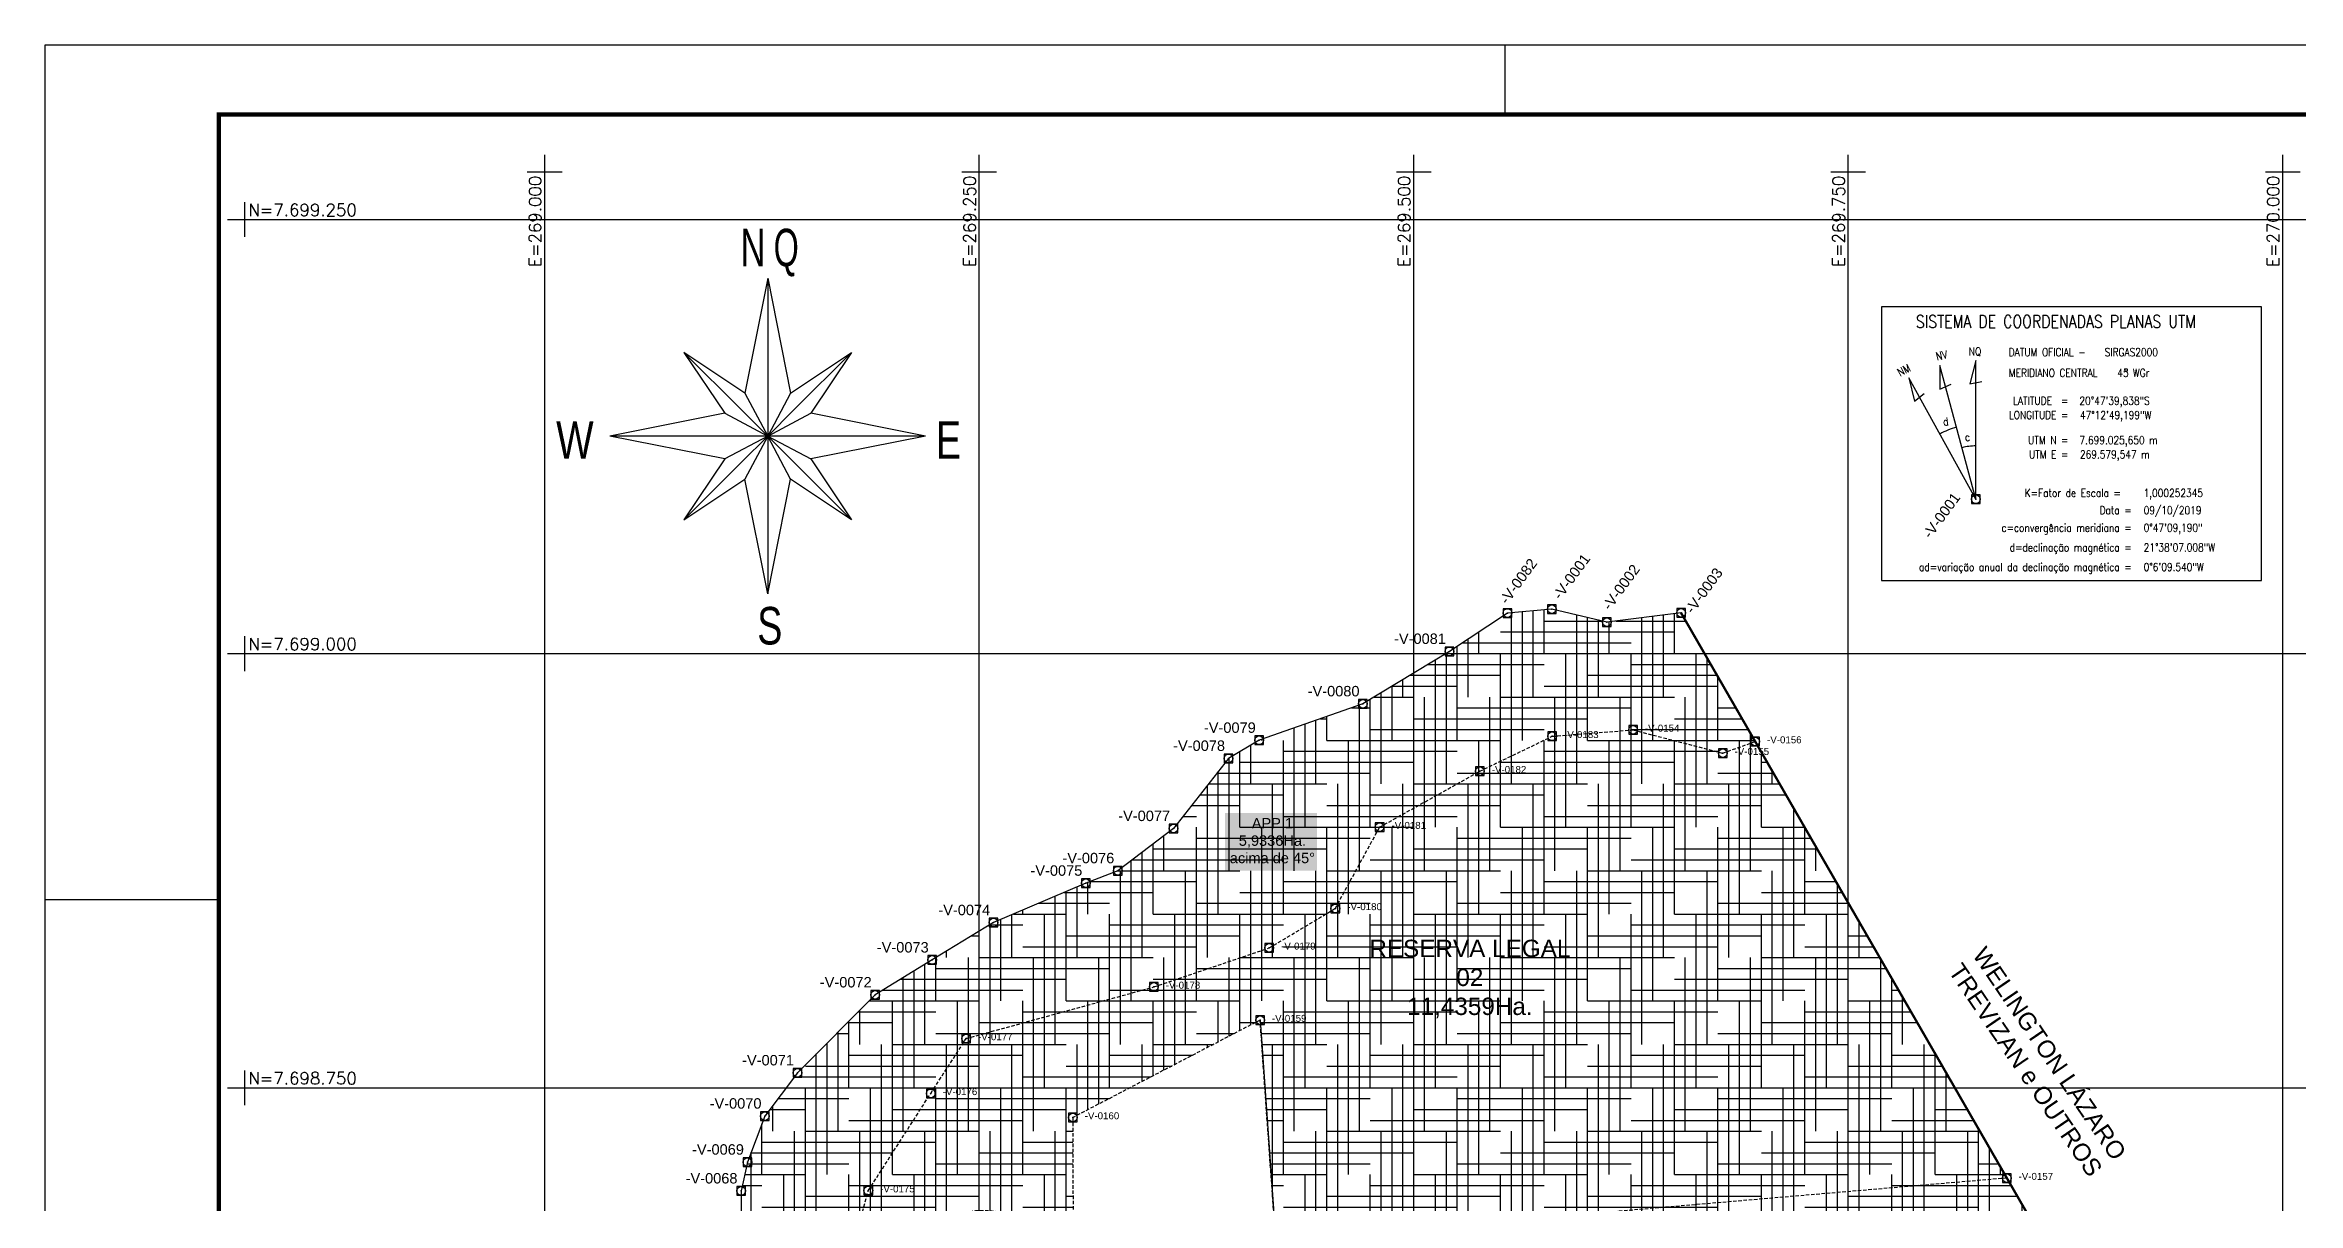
# Model space of a CAD drawing. Extents: x 268713 to 273051, y 7697670 to 7699350.
# Drawn here: x 268713 to 270009, y 7698684 to 7699350 of the extents above; entities that cross this region are included whole.
import ezdxf
from ezdxf.enums import TextEntityAlignment as Align

# ---------------------------------------------------------------- set-up
doc = ezdxf.new("R2010")
doc.units = 0
doc.header["$LTSCALE"] = 40
doc.header["$MEASUREMENT"] = 0
doc.header["$PDMODE"] = 96
doc.header["$PDSIZE"] = 5
doc.linetypes.add('HIDDEN', pattern=[0.375, 0.25, -0.125])
for name, color, linetype in [('CARIMBO', 7, 'Continuous'), ('CARIMBO_DADOS', 2, 'Continuous'), ('divi', 7, 'Continuous'), ('GRADE', 7, 'Continuous'), ('GRADE-EIXO', 9, 'Continuous'), ('PRENCHIMENTO', 254, 'Continuous'), ('PT_TIPO-V', 7, 'Continuous'), ('TRACKLOGS', 7, 'Continuous')]:
    doc.layers.add(name, color=color, linetype=linetype)
doc.layers.add('pena 02', color=1, linetype='Continuous', lineweight=25)
doc.styles.add('ARIAL', font='arial.ttf')
doc.styles.add('ROMANS', font='romans.shx')
doc.styles.add('SIMPLEX', font='simplex', dxfattribs={"height": 0.2})
doc.styles.get("Standard").update_dxf_attribs({"font": 'arial.ttf'})
doc.styles.add('style1', font='arial.ttf')
doc.linetypes.add('ZIGZAG', pattern='A,0.0001,-0.2,[131,ltypeshp.shx,S=0.2,R=0,X=-0.2,Y=0],-0.4,[131,ltypeshp.shx,S=0.2,R=180,X=0.2,Y=0],-0.2', length=0.8001)

# ---------------------------------------------------------------- blocks, each defined once
blk = doc.blocks.new('NORTEQ_100')
at = {"linetype": 'Continuous'}
for p, q in [((0, 2.103), (-0.304, 0.573)), ((0, 2.103), (0, 0)), ((0, 2.103), (0.304, 0.573)), ((-1.115, 1.115), (-0.349, 0.349)), ((-0.304, 0.573), (-1.115, 1.115)), ((-1.115, 1.115), (-0.573, 0.304)), ((0.304, 0.573), (1.115, 1.115)), ((0.349, 0.349), (1.115, 1.115)), ((1.115, 1.115), (0.573, 0.304)), ((-0.573, 0.304), (-2.103, 0)), ((-0.573, 0.304), (0, 0)), ((-0.349, 0.349), (0, 0)), ((-0.304, 0.573), (0, 0)), ((0.304, 0.573), (0, 0)), ((0.349, 0.349), (0, 0)), ((0, 0), (0.573, 0.304)), ((2.103, 0), (0.573, 0.304)), ((-0.573, -0.304), (-2.103, 0)), ((0, 0), (-2.103, 0)), ((0, 0), (-0.573, -0.304)), ((0, 0), (-0.349, -0.349)), ((0, 0), (-0.304, -0.573)), ((0, 0), (0.349, -0.349)), ((0, 0), (0, -2.103)), ((2.103, 0), (0, 0)), ((0.304, -0.573), (0, 0)), ((0, 0), (0.573, -0.304)), ((2.103, 0), (0.573, -0.304)), ((-0.573, -0.304), (-1.115, -1.115)), ((-0.349, -0.349), (-1.115, -1.115)), ((-1.115, -1.115), (-0.304, -0.573)), ((0, -2.103), (-0.304, -0.573)), ((0, -2.103), (0.304, -0.573)), ((1.115, -1.115), (0.304, -0.573)), ((0.349, -0.349), (1.115, -1.115)), ((0.573, -0.304), (1.115, -1.115))]:
    blk.add_line(p, q, dxfattribs=at)
for s, p, p2 in [('N', (-0.362, 2.263), (-0.029, 2.263)), ('Q', (0.08, 2.263), (0.414, 2.263)), ('W', (-2.818, -0.303), (-2.318, -0.303)), ('E', (2.242, -0.303), (2.576, -0.303)), ('S', (-0.139, -2.778), (0.195, -2.778))]:
    blk.add_text(s, height=0.5, dxfattribs=at).set_placement(p, p2, align=Align.FIT)
blk = doc.blocks.new('A2')
at = {"color": 9}
for p, q in [((210, 420), (210, 410)), ((0, 297), (25, 297))]:
    blk.add_line(p, q, dxfattribs=at)
blk.add_lwpolyline([(0, 0), (0, 420), (594, 420), (594, 0)], close=True, dxfattribs=at)
at = {"color": 7, "const_width": 0.6}
blk.add_lwpolyline([(25, 10), (25, 410), (584, 410), (584, 10)], close=True, dxfattribs=at)
blk = doc.blocks.new('BL-GRADEF')
at = {"layer": 'GRADE', "color": 8}
for p, q in [((-2.5, 0), (2.5, 0)), ((0, -2.5), (0, 2.5))]:
    blk.add_line(p, q, dxfattribs=at)
at = {"layer": 'GRADE', "color": 8, "style": 'ROMANS'}
blk.add_attdef('E-N', text='', height=1.75, dxfattribs=at).set_placement((-0.5, 0.5), align=Align.RIGHT)
blk = doc.blocks.new('BL-GRADEI')
at = {"layer": 'GRADE', "color": 8}
for p, q in [((-2.5, 0), (2.5, 0)), ((0, -2.5), (0, 2.5))]:
    blk.add_line(p, q, dxfattribs=at)
at = {"layer": 'GRADE', "color": 8, "style": 'ROMANS'}
blk.add_attdef('E-N', (0.5, 0.5), '', height=1.75, dxfattribs=at)
blk = doc.blocks.new('BL-SISCOOR')
for radius, start, end in [(10.72, 105, 118.9414), (7.67, 90, 105)]:
    blk.add_arc((13.56, 11.71), radius, start, end)
at = {"layer": 'CARIMBO', "color": 7, "linetype": 'Continuous'}
for p, q in [((0, 39.4), (0, 0)), ((54.63, 39.4), (0, 39.4)), ((54.63, 0), (54.63, 39.4)), ((3.91, 29.17), (4.74, 25.82)), ((13.56, 11.71), (3.91, 29.17)), ((8.4, 30.98), (8.4, 27.53)), ((13.56, 11.71), (8.4, 30.98)), ((13.56, 31.66), (12.67, 28.33)), ((13.56, 11.71), (13.56, 31.66)), ((4.74, 25.82), (6.11, 26.93)), ((8.4, 27.53), (9.99, 28.28)), ((12.67, 28.33), (14.4, 28.63)), ((0, 0), (54.63, 0))]:
    blk.add_line(p, q, dxfattribs=at)
at = {"layer": 'CARIMBO', "color": 7, "linetype": 'Continuous', "style": 'SIMPLEX', "width": 0.827256}
for s, height, p in [('SISTEMA DE COORDENADAS PLANAS UTM', 1.7969, (4.93, 36.39)), ('DATUM OFICIAL - ', 1.15, (18.29, 32.3)), ('MERIDIANO CENTRAL    %%d WGr', 1.15, (18.29, 29.32)), ('K=Fator de Escala = ', 1.15, (20.59, 12.03))]:
    blk.add_text(s, height=height, dxfattribs=at).set_placement(p)
for s, height, rotation, p in [('NV', 1.151, 12.4351, (7.96, 31.67)), ('NQ', 1.151, 0, (12.55, 32.4)), ('NM', 1.151, 28.9414, (2.67, 29.33)), ('d', 1.15, 7.5, (8.91, 22.26)), ('c', 1.15, 7.5, (12.05, 20.03))]:
    blk.add_text(s, height=height, rotation=rotation, dxfattribs=at).set_placement(p)
for s, p in [('LATITUDE  =', (26.87, 25.3)), ('LONGITUDE =', (26.87, 23.25)), ('UTM N =', (26.87, 19.63)), ('UTM E =', (26.87, 17.58)), ('Data =', (35.96, 9.54)), ('c=convergência meridiana =', (35.96, 7.02)), ('d=declinação magnética =', (35.96, 4.19)), ('ad=variação anual da declinação magnética =', (35.96, 1.37))]:
    blk.add_text(s, height=1.15, dxfattribs=at).set_placement(p, align=Align.RIGHT)
at = {"layer": 'CARIMBO_DADOS', "color": 3, "linetype": 'Continuous', "style": 'SIMPLEX', "width": 0.827256}
for tag, p in [('DATUM', (32.08, 32.3)), ('LATITUDE', (28.46, 25.3)), ('LONGITUDE', (28.53, 23.25)), ('UTMN', (28.46, 19.63)), ('UTME', (28.53, 17.58)), ('FATORESCALAK', (37.68, 12.03)), ('DATA', (37.7, 9.54)), ('CM', (37.7, 7.02)), ('DM', (37.7, 4.19)), ('VADM', (37.7, 1.37))]:
    blk.add_attdef(tag, p, '', height=1.15, dxfattribs=at)
blk.add_attdef('MERIDIANO', text='', height=1.15, dxfattribs=at).set_placement((34.72, 29.32), align=Align.CENTER)
blk.add_attdef('PONTO1', text='', height=1.15, dxfattribs=at).set_placement((13.8, 8.94), align=Align.RIGHT)

msp = doc.modelspace()

# ---------------------------------------------------------------- hatches: boundary and pattern name
at = {"layer": 'PRENCHIMENTO', "linetype": 'Continuous', "ltscale": 50}
h = msp.add_hatch(dxfattribs=at)
h.set_pattern_fill('HOUND', color=1, scale=100)
h.paths.add_polyline_path([(269454.9, 7698853.3), (269480.4, 7698900.1), (269538, 7698932.3), (269579.7, 7698952.4), (269626.2, 7698956.1), (269677.8, 7698942.7), (269696.5, 7698949.4), (269653.8, 7699023.5), (269611.1, 7699018.1), (269579.5, 7699025.6), (269553.9, 7699023.4), (269520.5, 7699001.3), (269470.8, 7698971.1), (269411.1, 7698950.1), (269393.4, 7698939.7), (269361.8, 7698899.3), (269329.7, 7698875), (269311.3, 7698867.8), (269258.3, 7698845.1), (269222.9, 7698823.6), (269190.1, 7698803.5), (269145.4, 7698758.6), (269126.7, 7698733.7), (269116.6, 7698707.2), (269113, 7698690.6), (269112.8, 7698658), (269110.3, 7698639.1), (269110.3, 7698612.5), (269105.7, 7698585.2), (269101.4, 7698563.3), (269087.6, 7698509.1), (269075.4, 7698480.7), (269064.4, 7698451.7), (269062.3, 7698430.9), (269062.6, 7698424.5), (269086, 7698436.2), (269152.4, 7698526.1), (269160.4, 7698594.5), (269186.2, 7698690.8), (269222.1, 7698746.8), (269242.5, 7698778.4), (269350.5, 7698808.1), (269416.9, 7698830.6)])
h = msp.add_hatch(dxfattribs=at)
h.set_pattern_fill('HOUND', color=94, scale=100)
h.paths.add_polyline_path([(269696.5, 7698949.4), (269677.8, 7698942.7), (269626.2, 7698956.1), (269579.7, 7698952.4), (269538, 7698932.3), (269480.4, 7698900.1), (269454.9, 7698853.3), (269416.9, 7698830.6), (269350.5, 7698808.1), (269242.5, 7698778.4), (269222.1, 7698746.8), (269186.2, 7698690.8), (269160.4, 7698594.5), (269152.4, 7698526.1), (269251.5, 7698579.3, -3), (269299.9, 7698614.7), (269312.1, 7698598), (269339.8, 7698572.3, -0.097945), (269346.7, 7698562.9), (269359.3, 7698535.5), (269369.7, 7698529.9, -0.141083), (269381.6, 7698518.3), (269393, 7698498.2), (269402.6, 7698484.9), (269383.9, 7698538.4), (269304, 7698661.2), (269303.9, 7698732.9), (269411.6, 7698789), (269420.6, 7698662), (269841.2, 7698698)])
h.paths.add_polyline_path([(269471.7, 7698786.4), (269592.4, 7698786.4), (269592.4, 7698840.4), (269471.7, 7698840.4)], flags=24)
h.paths.add_polyline_path([(269585.5, 7698950.3), (269607.4, 7698950.3), (269607.4, 7698956.5), (269585.5, 7698956.5)], flags=9)
h.paths.add_polyline_path([(269543.8, 7698930.2), (269565.8, 7698930.2), (269565.8, 7698936.3), (269543.8, 7698936.3)], flags=24)
h.paths.add_polyline_path([(269486.2, 7698898), (269508.1, 7698898), (269508.1, 7698904.1), (269486.2, 7698904.1)], flags=24)
h.paths.add_polyline_path([(269460.7, 7698851.2), (269482.7, 7698851.2), (269482.7, 7698857.3), (269460.7, 7698857.3)], flags=24)
h.paths.add_polyline_path([(269422.7, 7698828.5), (269444.7, 7698828.5), (269444.7, 7698834.6), (269422.7, 7698834.6)], flags=24)
h.paths.add_polyline_path([(269356.2, 7698806), (269378.2, 7698806), (269378.2, 7698812.2), (269356.2, 7698812.2)], flags=24)
h.paths.add_polyline_path([(269248.3, 7698776.3), (269270.2, 7698776.3), (269270.2, 7698782.4), (269248.3, 7698782.4)], flags=24)
h.paths.add_polyline_path([(269227.9, 7698744.7), (269249.9, 7698744.7), (269249.9, 7698750.9), (269227.9, 7698750.9)], flags=24)
h.paths.add_polyline_path([(269192, 7698688.7), (269213.9, 7698688.7), (269213.9, 7698694.8), (269192, 7698694.8)], flags=24)
h.paths.add_polyline_path([(269166.1, 7698592.5), (269188.1, 7698592.5), (269188.1, 7698598.6), (269166.1, 7698598.6)], flags=24)
h.paths.add_polyline_path([(269305.7, 7698612.6), (269327.6, 7698612.6), (269327.6, 7698618.7), (269305.7, 7698618.7)], flags=24)
h.paths.add_polyline_path([(269317.9, 7698595.9), (269339.8, 7698595.9), (269339.8, 7698602.1), (269317.9, 7698602.1)], flags=24)
h.paths.add_polyline_path([(269345.6, 7698570.2), (269367.6, 7698570.2), (269367.6, 7698576.3), (269345.6, 7698576.3)], flags=24)
h.paths.add_polyline_path([(269352.5, 7698560.8), (269374.4, 7698560.8), (269374.4, 7698566.9), (269352.5, 7698566.9)], flags=24)
h.paths.add_polyline_path([(269365.1, 7698533.4), (269387, 7698533.4), (269387, 7698539.5), (269365.1, 7698539.5)], flags=24)
h.paths.add_polyline_path([(269375.5, 7698527.8), (269397.4, 7698527.8), (269397.4, 7698534), (269375.5, 7698534)], flags=24)
h.paths.add_polyline_path([(269387.4, 7698516.2), (269409.3, 7698516.2), (269409.3, 7698522.4), (269387.4, 7698522.4)], flags=24)
h.paths.add_polyline_path([(269417.4, 7698787), (269439.3, 7698787), (269439.3, 7698793.1), (269417.4, 7698793.1)], flags=24)
h.paths.add_polyline_path([(269426.3, 7698659.9), (269448.3, 7698659.9), (269448.3, 7698666), (269426.3, 7698666)], flags=25)
h.paths.add_polyline_path([(269683.6, 7698940.6), (269705.5, 7698940.6), (269705.5, 7698946.7), (269683.6, 7698946.7)], flags=24)
at = {"layer": 'PRENCHIMENTO', "linetype": 'HIDDEN', "ltscale": 50}
h = msp.add_hatch(color=8, dxfattribs=at)
h.dxf.hatch_style = 1
h.paths.add_polyline_path([(269391.4, 7698875.1), (269444.3, 7698875.1), (269444.3, 7698908.3), (269391.4, 7698908.3)])
at = {"layer": 'PRENCHIMENTO', "linetype": 'Continuous', "ltscale": 50}
h = msp.add_hatch(dxfattribs=at)
h.set_pattern_fill('HOUND', color=70, scale=100)
h.paths.add_polyline_path([(269863.4, 7698614.3), (269885.8, 7698620.7), (269841.3, 7698698), (269420.6, 7698662), (269440.1, 7698385.8), (269445, 7698377), (269464.5, 7698344), (269484, 7698319), (269514.4, 7698299.1), (269538.9, 7698299.9), (269569.8, 7698298.8), (269607.6, 7698283.7), (269655.2, 7698263.4), (269669.5, 7698303.6), (269706.7, 7698523.5), (269714.4, 7698569.1), (269778.1, 7698586.7), (269796.5, 7698488.7)])
h.paths.add_polyline_path([(269560.4, 7698510.7), (269616.6, 7698510.7), (269616.6, 7698543.1), (269560.4, 7698543.1)], flags=24)
h.paths.add_polyline_path([(269426.3, 7698659.9), (269448.3, 7698659.9), (269448.3, 7698666), (269426.3, 7698666)], flags=24)
h.paths.add_polyline_path([(269869.2, 7698612.2), (269891.1, 7698612.2), (269891.1, 7698618.3), (269869.2, 7698618.3)], flags=9)
h.paths.add_polyline_path([(269445.5, 7698323.7), (269478.4, 7698323.7), (269478.4, 7698332.9), (269445.5, 7698332.9)], flags=25)

# ---------------------------------------------------------------- linework, layer by layer
at = {"linetype": 'ZIGZAG', "ltscale": 0.3}
msp.add_lwpolyline([(269653.8, 7699023.5), (269611.1, 7699018.1), (269579.5, 7699025.6), (269553.9, 7699023.4), (269520.5, 7699001.3), (269470.8, 7698971.1), (269411.1, 7698950.1), (269393.4, 7698939.7), (269361.8, 7698899.3), (269329.7, 7698875), (269311.3, 7698867.8), (269258.3, 7698845.1), (269222.9, 7698823.6), (269190.1, 7698803.5), (269145.4, 7698758.6), (269126.7, 7698733.7), (269116.6, 7698707.2), (269113, 7698690.6), (269112.8, 7698658)], dxfattribs=at)
at = {"color": 5, "linetype": 'HIDDEN', "const_width": 1.36}
msp.add_lwpolyline([(270029.7, 7698486.3), (269955.9, 7698499), (269653.8, 7699023.5)], dxfattribs=at)
at = {"layer": 'GRADE-EIXO', "linetype": 'Continuous', "ltscale": 50}
for p, q in [((269000, 7697725.5), (269000, 7699277.2)), ((269250, 7697725.5), (269250, 7699277.2)), ((269500, 7697725.5), (269500, 7699277.2)), ((269750, 7697884.6), (269750, 7699277.2)), ((270000, 7697971.7), (270000, 7699277.2)), ((268827.5, 7699250), (270031.9, 7699250)), ((268827.5, 7699000), (270031.9, 7699000)), ((268827.5, 7698750), (270031.9, 7698750))]:
    msp.add_line(p, q, dxfattribs=at)
at = {"layer": 'PT_TIPO-V'}
for p in [(269823.4, 7699088.9), (269579.5, 7699025.6), (269553.9, 7699023.4), (269611.1, 7699018.1), (269653.8, 7699023.5), (269520.5, 7699001.3), (269411.1, 7698950.1), (269579.7, 7698952.4), (269626.2, 7698956.1), (269696.5, 7698949.4), (269393.4, 7698939.7), (269677.8, 7698942.7), (269538, 7698932.3), (269361.8, 7698899.3), (269480.4, 7698900.1), (269329.7, 7698875), (269258.3, 7698845.1), (269454.9, 7698853.3), (269222.9, 7698823.6), (269416.9, 7698830.6), (269350.5, 7698808.1), (269190.1, 7698803.5), (269411.6, 7698789), (269242.5, 7698778.4), (269145.4, 7698758.6), (269222.1, 7698746.8), (269303.9, 7698732.9), (269116.6, 7698707.2), (269113, 7698690.6), (269186.2, 7698690.8), (269841.2, 7698698)]:
    msp.add_point(p, dxfattribs=at)
at = {"layer": 'PT_TIPO-V', "color": 1}
for p in [(269579.5, 7699025.6), (269553.9, 7699023.4), (269611.1, 7699018.1), (269653.8, 7699023.5), (269520.5, 7699001.3), (269470.8, 7698971.1), (269470.8, 7698971.1), (269411.1, 7698950.1), (269579.7, 7698952.4), (269626.2, 7698956.1), (269696.5, 7698949.4), (269393.4, 7698939.7), (269677.8, 7698942.7), (269538, 7698932.3), (269361.8, 7698899.3), (269480.4, 7698900.1), (269329.7, 7698875), (269311.3, 7698867.8), (269311.3, 7698867.8), (269258.3, 7698845.1), (269454.9, 7698853.3), (269222.9, 7698823.6), (269416.9, 7698830.6), (269350.5, 7698808.1), (269190.1, 7698803.5), (269411.6, 7698789), (269242.5, 7698778.4), (269145.4, 7698758.6), (269222.1, 7698746.8), (269126.7, 7698733.7), (269126.7, 7698733.7), (269303.9, 7698732.9), (269116.6, 7698707.2), (269113, 7698690.6), (269186.2, 7698690.8), (269841.2, 7698698)]:
    msp.add_point(p, dxfattribs=at)
at = {"layer": 'TRACKLOGS', "color": 4, "linetype": 'HIDDEN', "ltscale": 0.2}
msp.add_lwpolyline([(269186.2, 7698690.8), (269222.1, 7698746.8), (269242.5, 7698778.4), (269350.5, 7698808.1), (269416.9, 7698830.6), (269454.9, 7698853.3), (269480.4, 7698900.1), (269538, 7698932.3), (269579.7, 7698952.4), (269626.2, 7698956.1), (269677.8, 7698942.7), (269696.5, 7698949.4)], dxfattribs=at)
msp.add_lwpolyline([(269841.2, 7698698), (269420.6, 7698662), (269411.6, 7698789), (269303.9, 7698732.9), (269304, 7698661.2), (269383.9, 7698538.4), (269402.6, 7698484.9), (269393, 7698498.2), (269381.6, 7698518.3, 0.141083), (269369.7, 7698529.9), (269359.3, 7698535.5), (269346.7, 7698562.9, 0.097945), (269339.8, 7698572.3), (269312.1, 7698598), (269299.9, 7698614.7, 3), (269251.5, 7698579.3), (269152.4, 7698526.1), (269160.4, 7698594.5), (269186.2, 7698690.8)], format="xyb", dxfattribs=at)
at = {"layer": 'TRACKLOGS', "color": 3}
msp.add_lwpolyline([(269411.6, 7698789), (269444, 7698330.2), (269438.2, 7698329.6)], dxfattribs=at)

# ---------------------------------------------------------------- block references
at = {"ltscale": 50, "xscale": 4, "yscale": 4, "zscale": 4}
msp.add_blockref('A2', (268712.5, 7697670.5), dxfattribs=at)
at = {"layer": 'divi', "linetype": 'Continuous', "ltscale": 0.25, "xscale": 43.19999999999997, "yscale": 43.19999999999997, "zscale": 43.19999999999997}
msp.add_blockref('NORTEQ_100', (269128.3, 7699125.3), dxfattribs=at)
at = {"layer": 'GRADE-EIXO', "linetype": 'Continuous', "ltscale": 50, "xscale": 4, "yscale": 4, "zscale": 4, "rotation": 90}
for p, values in [((269000, 7699277.2), {'E-N': 'E=269.000'}), ((269250, 7699277.2), {'E-N': 'E=269.250'}), ((269500, 7699277.2), {'E-N': 'E=269.500'}), ((269750, 7699277.2), {'E-N': 'E=269.750'}), ((270000, 7699277.2), {'E-N': 'E=270.000'})]:
    msp.add_blockref('BL-GRADEF', p, dxfattribs=at).add_auto_attribs(values)
at = {"layer": 'GRADE-EIXO', "linetype": 'Continuous', "ltscale": 50, "xscale": 4, "yscale": 4, "zscale": 4}
for name, p, values in [('BL-GRADEI', (268827.5, 7699250), {'E-N': 'N=7.699.250'}), ('BL-SISCOOR', (269769.2, 7699042.1), {'DATUM': 'SIRGAS2000', 'MERIDIANO': '45', 'LATITUDE': '20°47\'39,838"S', 'LONGITUDE': '47°12\'49,199"W', 'UTMN': '7.699.025,650 m', 'UTME': '269.579,547 m', 'FATORESCALAK': '1,000252345', 'DATA': '09/10/2019', 'CM': '0°47\'09,190"', 'DM': '21°38\'07.008"W', 'VADM': '0°6\'09.540"W'}), ('BL-GRADEI', (268827.5, 7699000), {'E-N': 'N=7.699.000'}), ('BL-GRADEI', (268827.5, 7698750), {'E-N': 'N=7.698.750'})]:
    msp.add_blockref(name, p, dxfattribs=at).add_auto_attribs(values)

# ---------------------------------------------------------------- texts
at = {"color": 3, "linetype": 'Continuous', "ltscale": 0.25, "insert": (269418.7, 7698897.3), "char_height": 6, "attachment_point": 5, "style": 'style1'}
msp.add_mtext('\\PAPP 1\\P{\\C256;5,9336Ha.}\\P{\\C256;acima de 45°}', dxfattribs=at)
at = {"linetype": 'Continuous', "ltscale": 0.25, "insert": (269532.3, 7698821), "char_height": 10, "attachment_point": 5, "style": 'style1'}
msp.add_mtext('\\PRESERVA LEGAL\\P02\\P11,4359Ha.', dxfattribs=at)
at = {"layer": 'pena 02', "color": 5, "linetype": 'Continuous', "ltscale": 0.25, "insert": (269858.9, 7698765), "char_height": 10, "attachment_point": 5, "rotation": 304.2729}
msp.add_mtext('WELINGTON LÁZARO\\PTREVIZAN e OUTROS', dxfattribs=at)
at = {"layer": 'PT_TIPO-V', "color": 7, "linetype": 'Continuous', "ltscale": 50, "style": 'ARIAL'}
for s, p in [('-V-0001', (269797.3, 7699065.8)), ('-V-0082', (269553.8, 7699027.9)), ('-V-0001', (269584.4, 7699030.6)), ('-V-0002', (269612.9, 7699024.5)), ('-V-0003', (269660.6, 7699022.5))]:
    msp.add_text(s, height=6, rotation=53.8303, dxfattribs=at).set_placement(p)
for s, p in [('-V-0081', (269488.7, 7699005.6)), ('-V-0078', (269361.6, 7698944)), ('-V-0079', (269379.3, 7698954.4)), ('-V-0077', (269330, 7698903.6)), ('-V-0076', (269297.9, 7698879.3)), ('-V-0074', (269226.5, 7698849.4)), ('-V-0073', (269191.1, 7698827.9)), ('-V-0072', (269158.3, 7698807.8)), ('-V-0071', (269113.6, 7698762.9)), ('-V-0069', (269084.8, 7698711.5)), ('-V-0068', (269081.1, 7698694.9))]:
    msp.add_text(s, height=6, dxfattribs=at).set_placement(p)
at = {"layer": 'PT_TIPO-V', "color": 1, "linetype": 'Continuous', "ltscale": 50, "style": 'ARIAL'}
for s, p in [('-V-0080', (269439, 7698975.4)), ('-V-0075', (269279.5, 7698872.1)), ('-V-0070', (269094.9, 7698738))]:
    msp.add_text(s, height=6, dxfattribs=at).set_placement(p)
at = {"layer": 'PT_TIPO-V', "color": 3, "linetype": 'Continuous', "ltscale": 50, "style": 'ARIAL'}
for s, p in [('-V-0183', (269586.5, 7698951.4)), ('-V-0154', (269633, 7698955.1)), ('-V-0156', (269703.3, 7698948.4)), ('-V-0155', (269684.6, 7698941.7)), ('-V-0182', (269544.9, 7698931.3)), ('-V-0181', (269487.2, 7698899.1)), ('-V-0180', (269461.8, 7698852.3)), ('-V-0179', (269423.7, 7698829.6)), ('-V-0178', (269357.3, 7698807.1)), ('-V-0177', (269249.3, 7698777.4)), ('-V-0159', (269418.4, 7698788)), ('-V-0176', (269229, 7698745.8)), ('-V-0160', (269310.7, 7698731.9)), ('-V-0175', (269193, 7698689.8)), ('-V-0157', (269848, 7698697))]:
    msp.add_text(s, height=4, dxfattribs=at).set_placement(p)

doc.saveas('drawing.dxf')
